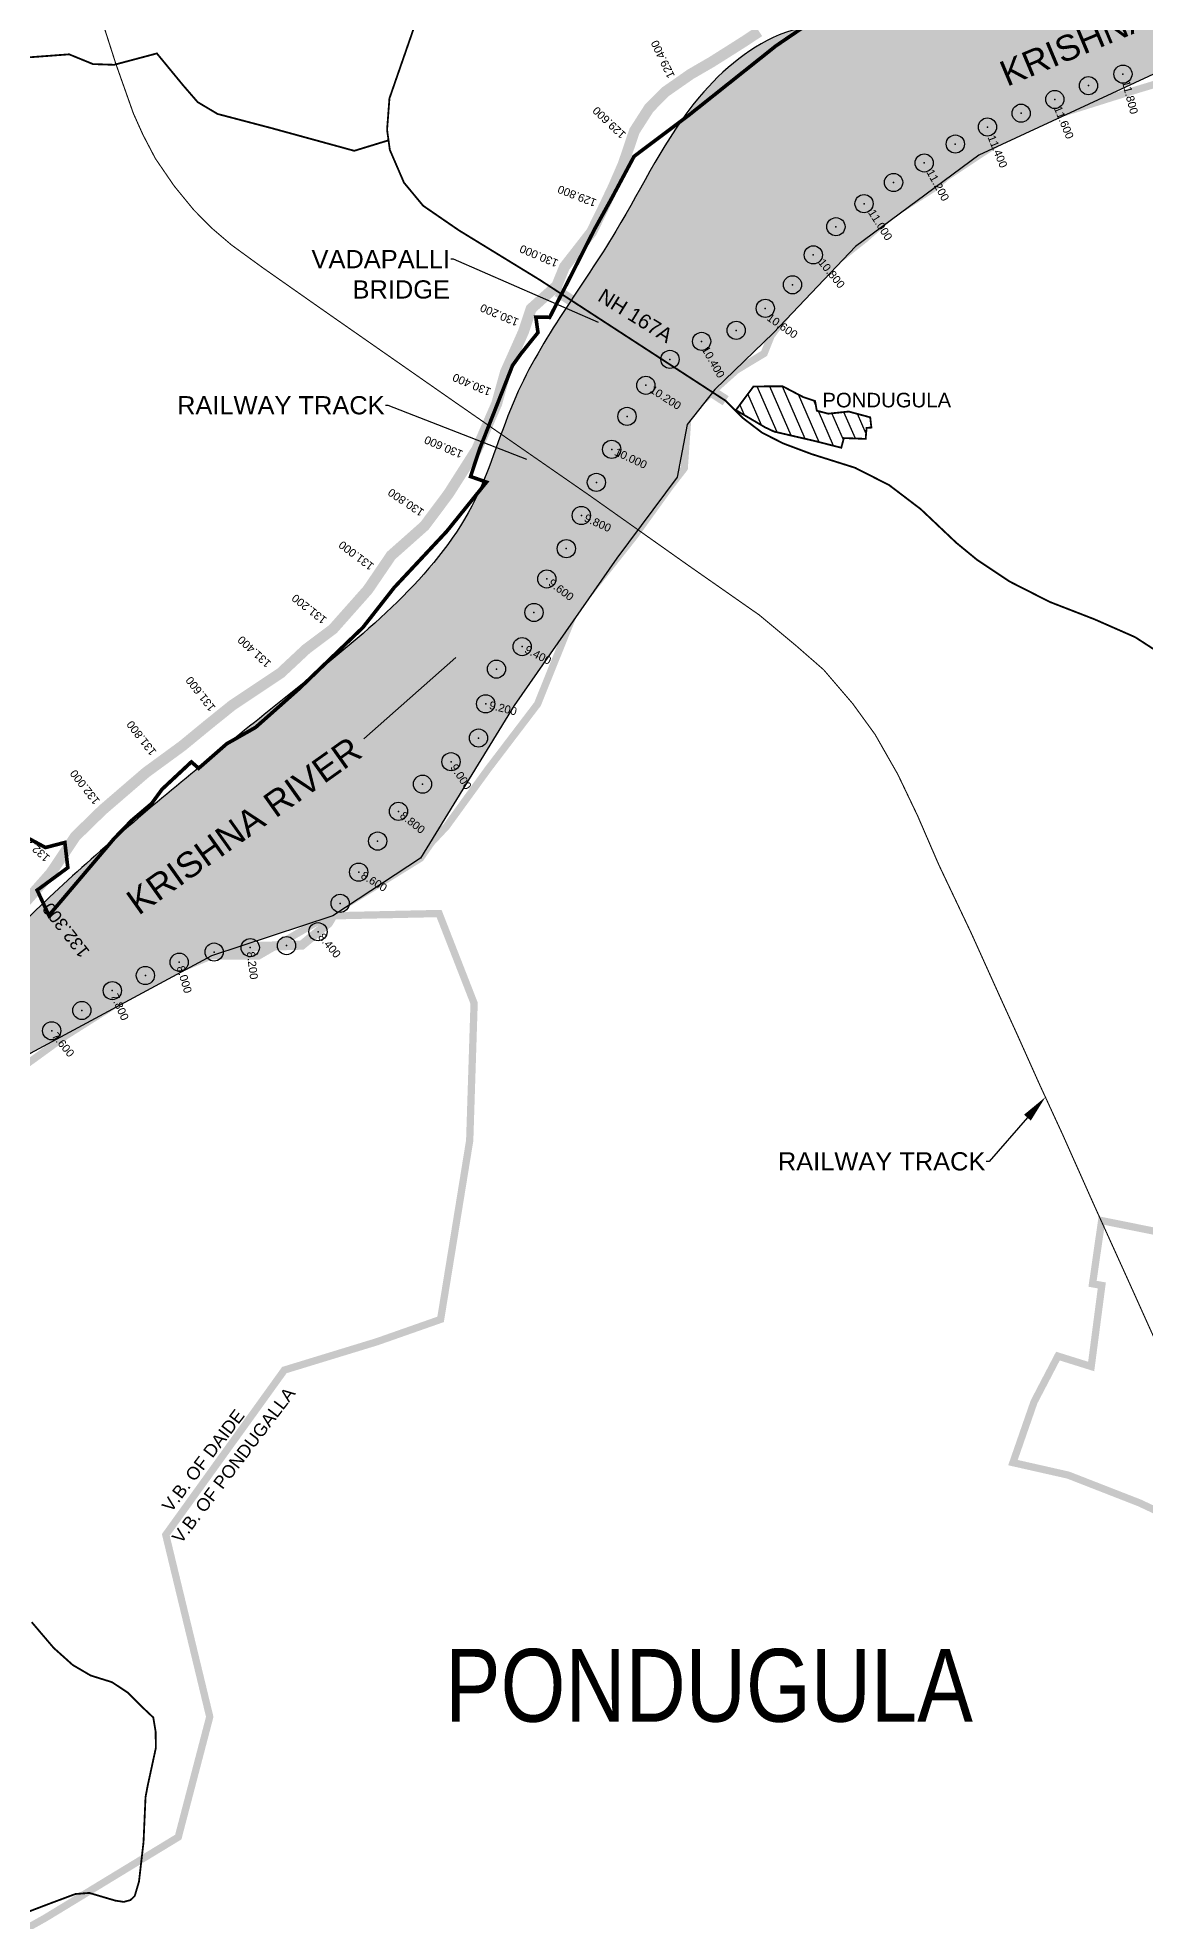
# Model space of a CAD drawing. Header units: millimetres. Extents: x 345922 to 402103, y 1833175 to 1858598.
# Drawn here: x 355259 to 358304, y 1840520 to 1845697 of the extents above; entities that cross this region are included whole.
import ezdxf
from ezdxf import colors
from ezdxf.entities.mleader import LeaderData, LeaderLine
from ezdxf.enums import TextEntityAlignment as Align
from ezdxf.math import Vec2, Vec3

# ---------------------------------------------------------------- set-up
doc = ezdxf.new("R2010")
doc.units = ezdxf.units.MM
doc.header["$PDMODE"] = 32
doc.header["$PDSIZE"] = 50
doc.linetypes.add('JIS_02_1.0', pattern=[2, 1, -1])
for name, color, linetype in [('BND', 160, 'Continuous'), ('FRL', 3, 'Continuous'), ('points', 161, 'Continuous'), ('ROADS', 10, 'Continuous'), ('STREAM111', 4, 'Continuous'), ('TEXT', 7, 'Continuous'), ('VILLAGE AREA', 44, 'Continuous'), ('VILLAGE NAMES', 7, 'Continuous')]:
    doc.layers.add(name, color=color, linetype=linetype)
doc.styles.add('FONT1', font='Arial')
doc.styles.get("Standard").update_dxf_attribs({"font": 'arial.ttf'})
doc.styles.add('style1', font='')
doc.styles.get('style1').set_extended_font_data('Bahnschrift Condensed')
doc.linetypes.add('TRACKS', pattern='A,0.15,[130,ltypeshp.shx,S=0.25,R=0,X=0,Y=0],0.15', length=0.3)
doc.dimstyles.get("Standard").update_dxf_attribs({"dimtxt": 0.18, "dimasz": 0.18, "dimexe": 0.18, "dimexo": 0.0625, "dimgap": 0.09, "dimtad": 0, "dimtih": 1, "dimtoh": 1, "dimdec": 4, "dimzin": 0, "dimdsep": 46, "dimtxsty": 'Standard', "dimcen": 0.09, "dimadec": 0, "dimazin": 0, "dimtfac": 1, "dimtdec": 4, "dimtofl": 0, "dimtmove": 0, "dimatfit": 3, "dimfxl": 1, "dimtolj": 1, "dimtzin": 0, "dimarcsym": 0})

msp = doc.modelspace()

# ---------------------------------------------------------------- hatches: boundary and pattern name
at = {"layer": 'STREAM111'}
h = msp.add_hatch(dxfattribs=at)
h.set_pattern_fill('DASH,_O', color=4, scale=20, angle=45)
h.set_pattern_definition([(45, (0, 0), (7e-15, 89.8025612), [63.5, -63.5])])
edge = h.paths.add_edge_path()
edge.add_line((360312.4, 1845904.9), (360480.1, 1845907.5))
edge.add_line((360480.1, 1845907.5), (360557.2, 1845894.3))
edge.add_line((360557.2, 1845894.3), (360821, 1845809.2))
edge.add_line((360821, 1845809.2), (361124.9, 1845679.8))
edge.add_line((361124.9, 1845679.8), (361436.3, 1845577.4))
edge.add_line((361436.3, 1845577.4), (361695, 1845540.3))
edge.add_line((361695, 1845540.3), (361829.6, 1845532.7))
edge.add_line((361829.6, 1845532.7), (362216, 1845547.5))
edge.add_line((362216, 1845547.5), (362300.6, 1845547))
edge.add_line((362300.6, 1845547), (362320.4, 1845505.3))
edge.add_line((362320.4, 1845505.3), (362339.3, 1845504.7))
edge.add_line((362339.3, 1845504.7), (362352.2, 1845518.6))
edge.add_line((362352.2, 1845518.6), (362450.3, 1845520.1))
edge.add_line((362450.3, 1845520.1), (362712.6, 1845397.4))
edge.add_line((362712.6, 1845397.4), (363038.7, 1845362.4))
edge.add_line((363038.7, 1845362.4), (363526.7, 1845388.4))
edge.add_line((363526.7, 1845388.4), (364040.3, 1845531.1))
edge.add_line((364040.3, 1845531.1), (364255.8, 1845521))
edge.add_line((364255.8, 1845521), (364342.1, 1845671))
edge.add_line((364342.1, 1845671), (365004.6, 1846711.3))
edge.add_line((365004.6, 1846711.3), (365605.4, 1847420.4))
edge.add_line((365605.4, 1847420.4), (365918.3, 1847841.6))
edge.add_line((365918.3, 1847841.6), (365878.7, 1848090.8))
edge.add_line((365878.7, 1848090.8), (365924, 1848305))
edge.add_line((365924, 1848305), (366156.5, 1848619.5))
edge.add_line((366156.5, 1848619.5), (366280.2, 1848725.3))
edge.add_line((366280.2, 1848725.3), (366437.8, 1848794.5))
edge.add_line((366437.8, 1848794.5), (366629.9, 1848860.6))
edge.add_line((366629.9, 1848860.6), (366661.1, 1848902.5))
edge.add_line((366661.1, 1848902.5), (366851.1, 1849031))
edge.add_line((366851.1, 1849031), (367076, 1849132))
edge.add_line((367076, 1849132), (367572, 1849263.5))
edge.add_line((367572, 1849263.5), (367784.8, 1849294.3))
edge.add_line((367784.8, 1849294.3), (368319.3, 1849535.4))
edge.add_line((368319.3, 1849535.4), (368559.9, 1849652.3))
edge.add_line((368559.9, 1849652.3), (368808.4, 1849776.7))
edge.add_line((368808.4, 1849776.7), (369389.2, 1850008.7))
edge.add_line((369389.2, 1850008.7), (369588.7, 1850036.9))
edge.add_line((369588.7, 1850036.9), (369888.9, 1850054.2))
edge.add_line((369888.9, 1850054.2), (370056.2, 1850015.8))
edge.add_line((370056.2, 1850015.8), (370500.8, 1849986.4))
edge.add_line((370500.8, 1849986.4), (370760.6, 1849858.5))
edge.add_line((370760.6, 1849858.5), (370998.4, 1849726.3))
edge.add_line((370998.4, 1849726.3), (371143.5, 1849582))
edge.add_line((371143.5, 1849582), (371265.2, 1849377))
edge.add_line((371265.2, 1849377), (371303, 1849010.8))
edge.add_line((371303, 1849010.8), (371440.3, 1848548.1))
edge.add_line((371440.3, 1848548.1), (371518.2, 1848014))
edge.add_line((371518.2, 1848014), (371609.4, 1847658))
edge.add_line((371609.4, 1847658), (371832.6, 1847472.2))
edge.add_line((371832.6, 1847472.2), (372158.3, 1847071.2))
edge.add_line((372158.3, 1847071.2), (372338.4, 1846857.5))
edge.add_line((372338.4, 1846857.5), (372543.7, 1846547.9))
edge.add_line((372543.7, 1846547.9), (372690.6, 1846393.3))
edge.add_line((372690.6, 1846393.3), (373054, 1846066.4))
edge.add_line((373054, 1846066.4), (373259, 1845909.1))
edge.add_line((373259, 1845909.1), (373481, 1845784.8))
edge.add_line((373481, 1845784.8), (373756.3, 1845640.9))
edge.add_line((373756.3, 1845640.9), (373996.6, 1845568.4))
edge.add_line((373996.6, 1845568.4), (374200, 1845585.5))
edge.add_line((374200, 1845585.5), (374487.4, 1845634.4))
edge.add_line((374487.4, 1845634.4), (374726.7, 1845715.3))
edge.add_line((374726.7, 1845715.3), (375064.6, 1845862.9))
edge.add_line((375064.6, 1845862.9), (375537.5, 1845990.1))
edge.add_line((375537.5, 1845990.1), (375905.4, 1846141.8))
edge.add_line((375905.4, 1846141.8), (375577, 1846618.8))
edge.add_line((375577, 1846618.8), (375526.7, 1846545.7))
edge.add_line((375526.7, 1846545.7), (375428.1, 1846321.7))
edge.add_line((375428.1, 1846321.7), (375393.9, 1846260.6))
edge.add_line((375393.9, 1846260.6), (375319.8, 1846223.6))
edge.add_line((375319.8, 1846223.6), (375200.2, 1846158.1))
edge.add_line((375200.2, 1846158.1), (374896.2, 1846028.1))
edge.add_line((374896.2, 1846028.1), (374775.1, 1845992.5))
edge.add_line((374775.1, 1845992.5), (374659.8, 1845954.1))
edge.add_line((374659.8, 1845954.1), (374468.6, 1845908.4))
edge.add_line((374468.6, 1845908.4), (374304.7, 1845888.5))
edge.add_line((374304.7, 1845888.5), (374162.3, 1845877.1))
edge.add_line((374162.3, 1845877.1), (373881.3, 1845912.8))
edge.add_line((373881.3, 1845912.8), (373777.3, 1845949.8))
edge.add_line((373777.3, 1845949.8), (373681.8, 1846023.8))
edge.add_line((373681.8, 1846023.8), (373544.8, 1846193.8))
edge.add_line((373544.8, 1846193.8), (373472.2, 1846297.7))
edge.add_line((373472.2, 1846297.7), (373393.8, 1846394.5))
edge.add_line((373393.8, 1846394.5), (373284.1, 1846492.6))
edge.add_line((373284.1, 1846492.6), (373009.7, 1846804.4))
edge.add_line((373009.7, 1846804.4), (372901.1, 1846958.2))
edge.add_line((372901.1, 1846958.2), (372766.8, 1847192.8))
edge.add_line((372766.8, 1847192.8), (372656.1, 1847372.7))
edge.add_line((372656.1, 1847372.7), (372613, 1847438))
edge.add_line((372613, 1847438), (372539.3, 1847503.3))
edge.add_line((372539.3, 1847503.3), (372387.6, 1847604.7))
edge.add_line((372387.6, 1847604.7), (372217.7, 1847744.1))
edge.add_line((372217.7, 1847744.1), (372034, 1847883.4))
edge.add_line((372034, 1847883.4), (371929.6, 1847980.7))
edge.add_line((371929.6, 1847980.7), (371828.7, 1848173.2))
edge.add_line((371828.7, 1848173.2), (371715.3, 1848396.9))
edge.add_line((371715.3, 1848396.9), (371643.8, 1848678.5))
edge.add_line((371643.8, 1848678.5), (371591.1, 1848840))
edge.add_line((371591.1, 1848840), (371456.5, 1849263.5))
edge.add_line((371456.5, 1849263.5), (371414.2, 1849498.9))
edge.add_line((371414.2, 1849498.9), (371312, 1849769.7))
edge.add_line((371312, 1849769.7), (371239, 1849918.9))
edge.add_line((371239, 1849918.9), (371024.5, 1850114.1))
edge.add_line((371024.5, 1850114.1), (370792.3, 1850318.7))
edge.add_line((370792.3, 1850318.7), (370617, 1850424.1))
edge.add_line((370617, 1850424.1), (370453.2, 1850451.6))
edge.add_line((370453.2, 1850451.6), (370045.9, 1850438.7))
edge.add_line((370045.9, 1850438.7), (369901.1, 1850435.9))
edge.add_line((369901.1, 1850435.9), (369863.2, 1850432))
edge.add_line((369863.2, 1850432), (369636.1, 1850417.2))
edge.add_line((369636.1, 1850417.2), (369473.7, 1850396.9))
edge.add_line((369473.7, 1850396.9), (369263.9, 1850383.4))
edge.add_line((369263.9, 1850383.4), (369125.1, 1850352.9))
edge.add_line((369125.1, 1850352.9), (368996.5, 1850292.1))
edge.add_line((368996.5, 1850292.1), (368861.2, 1850204.2))
edge.add_line((368861.2, 1850204.2), (368671.7, 1850102.8))
edge.add_line((368671.7, 1850102.8), (368448.3, 1850018.3))
edge.add_line((368448.3, 1850018.3), (368272.4, 1849913.5))
edge.add_line((368272.4, 1849913.5), (368004.2, 1849827.1))
edge.add_line((368004.2, 1849827.1), (367788.8, 1849714.8))
edge.add_line((367788.8, 1849714.8), (367519.3, 1849605.2))
edge.add_line((367519.3, 1849605.2), (367186.6, 1849449))
edge.add_line((367186.6, 1849449), (366786.7, 1849232))
edge.add_line((366786.7, 1849232), (366520.6, 1849095.8))
edge.add_line((366520.6, 1849095.8), (366203.8, 1848968.1))
edge.add_line((366203.8, 1848968.1), (366030.8, 1848868.4))
edge.add_line((366030.8, 1848868.4), (365841.2, 1848735.4))
edge.add_line((365841.2, 1848735.4), (365673, 1848657.9))
edge.add_arc((365678.8, 1848638.8), 20, 106.8474, 172.1337)
edge.add_arc((366210.4, 1848161.8), 730.8, 138.9743, 154.1147)
edge.add_line((365552.9, 1848480.9), (365495.4, 1848364.8))
edge.add_arc((365995.6, 1848175.1), 535, 159.2374, 179.5382)
edge.add_line((365460.7, 1848179.4), (365365.8, 1848042.3))
edge.add_line((365365.8, 1848042.3), (365228.7, 1847989.9))
edge.add_line((365228.7, 1847989.9), (365128.7, 1847897.9))
edge.add_line((365128.7, 1847897.9), (364872.5, 1847479.8))
edge.add_spline(control_points=[(364872.5, 1847479.8), (364751.5, 1847238.1), (364508.2, 1846751.8), (364198.4, 1846147.9), (363744.8, 1845891.7), (363315.2, 1845910.5), (362809.7, 1845812), (362342.9, 1846131.5), (361754.6, 1846130), (361221.5, 1846087.1), (360745.8, 1846143.6), (360403.7, 1846216.2), (360146.2, 1846435.8), (359817, 1846535.7), (359424, 1846595.5), (359070.8, 1846351.3), (358733.8, 1846232.3), (358457.7, 1845994.9), (358118.2, 1845832.2), (357705.8, 1845724.4), (357317.7, 1845758.8), (357023.9, 1845510.6), (356849.3, 1845128.2), (356580, 1844792.4), (356446, 1844297.4), (356030.9, 1843955.3), (355574.1, 1843591.3), (355217, 1843272.9), (354944.6, 1842979.2), (354741.7, 1842776.2), (354523.6, 1842634), (354411.3, 1842454.7), (354037.5, 1842257.1), (353652.6, 1842879.1), (352957.2, 1842601.1), (352440.3, 1843123.6), (351871, 1843339), (351505.9, 1843559), (351379.9, 1843635)], knot_values=[0, 0, 0, 0, 816.927526, 1643.761803, 1962.087642, 2311.263035, 2917.580945, 3432.028985, 3904.205199, 4642.49363, 5040.443251, 5342.292141, 5671.412453, 6026.576286, 6370.093912, 6811.380667, 7250.662048, 7436.99095, 7895.132819, 8364.635402, 8711.468131, 9007.199942, 9440.815909, 9972.938838, 10276.359737, 10947.391125, 11503.408839, 12052.094683, 12374.742608, 12705.71871, 12912.047162, 13143.644243, 13334.200632, 14061.252952, 14648.51574, 15221.119517, 16056.071013, 16495.766696, 16495.766696, 16495.766696, 16495.766696], degree=3, periodic=0)
edge.add_line((351379.9, 1843635), (351106.5, 1843677.9))
edge.add_line((351106.5, 1843677.9), (350518.1, 1843637.9))
edge.add_line((350518.1, 1843637.9), (349724.7, 1843369))
edge.add_line((349724.7, 1843369), (349436.5, 1843040.9))
edge.add_line((349436.5, 1843040.9), (349048.2, 1842444.9))
edge.add_line((349048.2, 1842444.9), (348671.9, 1842188.8))
edge.add_line((348671.9, 1842188.8), (348888.3, 1841967.1))
edge.add_line((348888.3, 1841967.1), (349205.6, 1842299.6))
edge.add_line((349205.6, 1842299.6), (349306, 1842415.8))
edge.add_line((349306, 1842415.8), (349375, 1842547))
edge.add_line((349375, 1842547), (349580.2, 1842817.4))
edge.add_line((349580.2, 1842817.4), (349946.5, 1843185.7))
edge.add_line((349946.5, 1843185.7), (350272.4, 1843335.3))
edge.add_line((350272.4, 1843335.3), (350789.1, 1843428))
edge.add_line((350789.1, 1843428), (350998.9, 1843450.7))
edge.add_line((350998.9, 1843450.7), (351278.4, 1843398.7))
edge.add_line((351278.4, 1843398.7), (351614, 1843322.1))
edge.add_line((351614, 1843322.1), (352008.9, 1843081.7))
edge.add_line((352008.9, 1843081.7), (352174.8, 1842941.3))
edge.add_line((352174.8, 1842941.3), (352417, 1842669.9))
edge.add_line((352417, 1842669.9), (353146.2, 1842474.1))
edge.add_line((353146.2, 1842474.1), (353409.4, 1842271.6))
edge.add_line((353409.4, 1842271.6), (354057, 1842133))
edge.add_line((354057, 1842133), (354305.9, 1842172.8))
edge.add_line((354305.9, 1842172.8), (354684.2, 1842415.5))
edge.add_line((354684.2, 1842415.5), (355191.1, 1842879.5))
edge.add_line((355191.1, 1842879.5), (355737, 1843173.6))
edge.add_line((355737, 1843173.6), (356070, 1843283.5))
edge.add_line((356070, 1843283.5), (356311.5, 1843442.1))
edge.add_line((356311.5, 1843442.1), (356569.1, 1843861.7))
edge.add_line((356569.1, 1843861.7), (356851.2, 1844266.5))
edge.add_line((356851.2, 1844266.5), (357016.9, 1844488.8))
edge.add_line((357016.9, 1844488.8), (357044.6, 1844633.6))
edge.add_line((357044.6, 1844633.6), (357119.9, 1844730.1))
edge.add_line((357119.9, 1844730.1), (357281.4, 1844886.2))
edge.add_line((357281.4, 1844886.2), (357507.2, 1845123.6))
edge.add_line((357507.2, 1845123.6), (357846, 1845373.9))
edge.add_line((357846, 1845373.9), (358539.6, 1845695.9))
edge.add_line((358539.6, 1845695.9), (358987.5, 1845842.6))
edge.add_line((358987.5, 1845842.6), (359498.8, 1845883.5))
edge.add_line((359498.8, 1845883.5), (360096, 1845862))
edge.add_line((360096, 1845862), (360175.6, 1845873.5))
edge.add_line((360175.6, 1845873.5), (360312.4, 1845904.9))
at = {"layer": 'VILLAGE AREA'}
h = msp.add_hatch(dxfattribs=at)
h.set_pattern_fill('ANSI31,_O', color=256, scale=10, angle=68.5464)
h.set_pattern_definition([(113.5464313, (0, 0), (-29.1063882, -12.6838743), [])])
h.paths.add_polyline_path([(357226.6, 1844738.6), (357307, 1844738.9), (357363.9, 1844709.1), (357395.9, 1844698.5), (357400.6, 1844671.9), (357432.2, 1844663.7), (357488.2, 1844669.6), (357547.4, 1844653.7), (357550.6, 1844625.5), (357537.4, 1844624.8), (357534.9, 1844594.5), (357475, 1844596.7), (357467.8, 1844570.1), (357399.4, 1844587.6), (357283.3, 1844614.5), (357258.5, 1844626.2), (357178.1, 1844673.5)])

# ---------------------------------------------------------------- linework, layer by layer
at = {"color": 245, "linetype": 'TRACKS', "ltscale": 75, "const_width": 3}
for points in [[(357342.4, 1844027.1), (357242.7, 1844110.2), (357045.5, 1844248.1), (356776.7, 1844438.4), (356411.1, 1844692), (356047.8, 1844945.5), (355877.6, 1845065), (355791.3, 1845127.9), (355737.9, 1845173.6), (355688.4, 1845223.5), (355634.5, 1845289.4), (355582.6, 1845365.2), (355548.7, 1845430.1), (355522.4, 1845488.6), (355473.6, 1845626.6), (355394.2, 1845874.9), (355327.8, 1846091.7), (355246.5, 1846347.2), (355146.6, 1846658.3), (355097, 1846813.9)], [(357342.4, 1844027.1), (357419.3, 1843960), (357499.4, 1843866.5), (357560.7, 1843782.1), (357623.2, 1843672.4), (357677.8, 1843558.1), (357735.8, 1843424), (357824.6, 1843236.9), (357909.3, 1843049.3), (357951.7, 1842956.5), (358013.6, 1842818.3), (358075.9, 1842683.1), (358161.1, 1842491.8), (358254.2, 1842286.5), (358331.7, 1842114.4), (358409.9, 1841943.7), (358493.1, 1841757.6), (358564.1, 1841603.5), (358654.1, 1841404.2), (358754.7, 1841181.4), (358803.9, 1841071.8), (358868.3, 1840930.4), (358949.5, 1840750.6), (359736.7, 1839008)]]:
    msp.add_lwpolyline(points, dxfattribs=at)
at = {"color": 245, "linetype": 'TRACKS', "ltscale": 75}
msp.add_lwpolyline([(358331.7, 1842114.4, 3, 3, 0), (358254.2, 1842286.5, 3, 3, 0), (358161.1, 1842491.8, 3, 3, 0), (358075.9, 1842683.1, 3, 3, 0), (358013.6, 1842818.3, 3, 3, 0), (357951.7, 1842956.5, 3, 3, 0), (357909.3, 1843049.3, 3, 3, 0), (357824.6, 1843236.9, 3, 3, 0), (357735.8, 1843424, 3, 3, 0), (357677.8, 1843558.1, 3, 3, 0), (357623.2, 1843672.4, 3, 3, 0), (357560.7, 1843782.1, 3, 3, 0), (357499.4, 1843866.5, 3, 3, 0), (357419.3, 1843960, 3, 3, 0), (357342.4, 1844027.1, 3, 3, 0), (357242.7, 1844110.2, 3, 3, 0), (357045.5, 1844248.1, 3, 3, 0), (356776.7, 1844438.4, 3, 3, 0), (356411.1, 1844692, 3, 3, 0), (356047.8, 1844945.5, 3, 3, 0), (355877.6, 1845065, 3, 3, 0), (355791.3, 1845127.9, 3, 3, 0), (355737.9, 1845173.6, 3, 3, 0), (355688.4, 1845223.5, 3, 3, 0), (355634.5, 1845289.4, 3, 3, 0), (355582.6, 1845365.2, 3, 3, 0), (355548.7, 1845430.1, 3, 3, 0), (355522.4, 1845488.6, 3, 3, 0), (355473.6, 1845626.6, 3, 3, 0), (355394.2, 1845874.9, 3, 3, 0)], format="xyseb", dxfattribs=at)
at = {"layer": 'BND', "linetype": 'JIS_02_1.0', "lineweight": 30, "ltscale": 50}
for points, const_width in [([(357429.3, 1845770.8), (357288.5, 1845674.9), (357048.5, 1845483.9), (356898.4, 1845371.1), (356838.3, 1845258.6), (356789.3, 1845169.9), (356705.7, 1845005.3), (356666.4, 1844928.5), (356628.3, 1844929.4), (356634.2, 1844886.8), (356587.9, 1844829.2), (356564.2, 1844796), (356535.6, 1844723.3), (356474.5, 1844568.3), (356448.9, 1844491), (356492.7, 1844475.6), (356383.4, 1844340.2), (356239.1, 1844185.9), (356153.2, 1844076.3), (355978.2, 1843908), (355858.2, 1843801.5), (355778.8, 1843756.4), (355701.7, 1843689), (355681.6, 1843706.6), (355601.1, 1843631.4), (355572.5, 1843592.2), (355517, 1843545.1), (355469.3, 1843495.9), (355290, 1843284.6), (355257.8, 1843354), (355342, 1843415.9), (355333.9, 1843485.1), (355280.6, 1843471.2), (355227, 1843500.2)], 10), ([(356055.7, 1843283.2), (356055.7, 1843283.2), (356311.5, 1843442.1), (356341.2, 1843484.9), (356382.6, 1843529.1), (356497.1, 1843686.9), (356633.1, 1843865.6), (356736, 1844121.1), (356898.3, 1844325.9), (356997.7, 1844463.9), (357036.2, 1844513.6), (357046.6, 1844661.7), (357119.9, 1844730.1), (357180, 1844783.7), (357255.8, 1844829.3), (357275, 1844877.6), (357334.1, 1844957.7), (357435.1, 1845066.3), (357532.9, 1845144.1), (357609.6, 1845211.7), (357722.3, 1845283.9), (357756.6, 1845314.5), (357935.4, 1845433.3), (357963.8, 1845449.5), (358053.7, 1845483.1), (358267.1, 1845550.3), (358344.7, 1845573.8)], 20), ([(355199.8, 1842854.7), (355336.2, 1842953.6), (355581.3, 1843108.6), (355737, 1843173.6), (355865.4, 1843172.7), (356055.7, 1843283.2), (356362.4, 1843289.8), (356458.7, 1843043.1), (356446.6, 1842665.9), (356405.7, 1842414.2), (356366.6, 1842174.2), (356191.2, 1842112.6), (355937.2, 1842034.9), (355749.5, 1841773.9), (355611.3, 1841581.9), (355690.7, 1841253.4), (355732.1, 1841081.7), (355645.6, 1840751.2), (355279.2, 1840528.3), (355086.4, 1840420.3)], 20), ([(358440.5, 1842394.1), (358183.5, 1842445.7), (358158.5, 1842272.1), (358183.9, 1842267.6), (358154.7, 1842044.7), (358063.3, 1842073.3), (357997.7, 1841947.5), (357939.7, 1841780.5), (358091.5, 1841746.2), (358287.4, 1841669.8), (358376.2, 1841628.1)], 20)]:
    msp.add_lwpolyline(points, dxfattribs=dict(at, const_width=const_width))
at = {"layer": 'FRL', "color": 84, "const_width": 30}
msp.add_lwpolyline([(357242.2, 1845714.2), (357205, 1845689.6), (357157.8, 1845659.6), (357111.3, 1845630.3), (357053.4, 1845596.7), (356984.1, 1845548.3), (356939.4, 1845503.1), (356899.3, 1845440.5), (356868.6, 1845349.8), (356841.6, 1845287.5), (356813, 1845227.2), (356781.5, 1845163), (356707.1, 1845067.4), (356686.1, 1845015.5), (356615.4, 1844952.2), (356594.4, 1844889), (356544.8, 1844777.7), (356520.9, 1844691.6), (356466.1, 1844565.7), (356388.9, 1844444.3), (356322.7, 1844355.6), (356230.7, 1844273.9), (356166.6, 1844179.7), (356070.9, 1844071.8), (355997.2, 1844016.5), (355926.7, 1843950.6), (355794.8, 1843862.9), (355727.1, 1843808.4), (355656.8, 1843750.6), (355557, 1843677.6), (355436.9, 1843574.1), (355363.2, 1843502.1), (355295.1, 1843400.4), (355207.1, 1843300.9)], dxfattribs=at)
at = {"layer": 'FRL', "color": 84}
for points in [[(357242.2, 1845714.2, 30, 30, 0), (357205, 1845689.6, 30, 30, 0), (357157.8, 1845659.6, 30, 30, 0), (357111.3, 1845630.3, 30, 30, 0), (357053.4, 1845596.7, 30, 30, 0), (356984.1, 1845548.3, 30, 30, 0), (356939.4, 1845503.1, 30, 30, 0), (356899.3, 1845440.5, 30, 30, 0), (356868.6, 1845349.8, 30, 30, 0), (356841.6, 1845287.5, 30, 30, 0), (356813, 1845227.2, 30, 30, 0), (356781.5, 1845163, 30, 30, 0), (356707.1, 1845067.4, 30, 30, 0), (356686.1, 1845015.5, 30, 30, 0), (356615.4, 1844952.2, 30, 30, 0), (356594.4, 1844889, 30, 30, 0), (356544.8, 1844777.7, 30, 30, 0), (356520.9, 1844691.6, 30, 30, 0), (356466.1, 1844565.7, 30, 30, 0), (356388.9, 1844444.3, 30, 30, 0), (356322.7, 1844355.6, 30, 30, 0), (356230.7, 1844273.9, 30, 30, 0), (356166.6, 1844179.7, 30, 30, 0), (356070.9, 1844071.8, 30, 30, 0), (355997.2, 1844016.5, 30, 30, 0), (355926.7, 1843950.6, 30, 30, 0), (355794.8, 1843862.9, 30, 30, 0), (355727.1, 1843808.4, 30, 30, 0), (355656.8, 1843750.6, 30, 30, 0), (355557, 1843677.6, 30, 30, 0), (355436.9, 1843574.1, 30, 30, 0), (355363.2, 1843502.1, 30, 30, 0), (355295.1, 1843400.4, 30, 30, 0), (355207.1, 1843300.9, 30, 30, 0)], [(355191.1, 1842879.5, 25, 25, 0), (355300.6, 1842969.8, 25, 25, 0), (355458, 1843075.1, 25, 25, 0), (355610.8, 1843144.8, 25, 25, 0), (355740.1, 1843183.4, 25, 25, 0), (355866.1, 1843199, 25, 25, 0), (355868.4, 1843199.4, 25, 25, 0), (355985.1, 1843202.8, 25, 25, 0), (356058.1, 1843263.3, 25, 25, 0), (356137.6, 1843397, 25, 25, 0), (356219.8, 1843531.8, 25, 25, 0), (356287.8, 1843617.2, 25, 25, 0), (356348.5, 1843675.7, 25, 25, 0), (356421.7, 1843724.6, 25, 25, 0), (356483.5, 1843784.4, 25, 25, 0), (356488.9, 1843860.2, 25, 25, 0), (356504.7, 1843922.1, 25, 25, 0), (356522.8, 1843968.7, 25, 25, 0), (356572.8, 1843989.7, 25, 25, 0), (356606.1, 1844052.9, 25, 25, 0), (356642.1, 1844187.8, 25, 25, 0), (356663.6, 1844216.2, 25, 25, 0), (356693.6, 1844251.9, 25, 25, 0), (356799.8, 1844485.9, 25, 25, 0), (356887.5, 1844674.7, 25, 25, 0), (356964.5, 1844794.4, 25, 25, 0), (357086.8, 1844864, 25, 25, 0), (357086.8, 1844864, 25, 25, 0), (357179.1, 1844892.8, 25, 25, 0), (357322, 1845001, 25, 25, 0), (357434, 1845162, 25, 25, 0), (357566, 1845270, 25, 25, 0), (357749, 1845387, 25, 25, 0), (357858, 1845447, 25, 25, 0), (358161, 1845571, 25, 25, 0), (358282, 1845610, 25, 25, 0), (358343, 1845626, 25, 25, 0)]]:
    msp.add_lwpolyline(points, format="xyseb", dxfattribs=at)
at = {"layer": 'points'}
for p in [(358147.2, 1845565.4), (358242, 1845597.1), (358054.7, 1845527.5), (357869.6, 1845451.7), (357962.1, 1845489.6), (357781.3, 1845404.8), (357695.8, 1845353), (357611.6, 1845299.2), (357530.5, 1845240.9), (357453.1, 1845177.6), (357391, 1845100.2), (357333.9, 1845018.1), (357258.9, 1844953.2), (357179.1, 1844892.8), (357179.1, 1844892.8), (357083.9, 1844862.4), (356997, 1844812.9), (356930.7, 1844741.8), (356879, 1844656.3), (356836.9, 1844565.7), (356794.8, 1844474.9), (356753.5, 1844383.9), (356712.1, 1844292.8), (356658.5, 1844209.5), (356623.3, 1844117.4), (356590.7, 1844023.5), (356520.1, 1843961.6), (356490.5, 1843866.3), (356470.8, 1843772.1), (356395.3, 1843707), (356317, 1843645.4), (356250.8, 1843570.7), (356193.6, 1843488.9), (356141.5, 1843403.6), (356090.4, 1843317.7), (356029.7, 1843239.8), (355744.1, 1843183.9), (355843.4, 1843196.2), (355943.1, 1843201.6), (355555.3, 1843119.5), (355648.2, 1843156), (355464.3, 1843078), (355380.6, 1843023.4), (355297.7, 1842967.5)]:
    msp.add_point(p, dxfattribs=at)
at = {"layer": 'ROADS', "const_width": 5}
for points in [[(357150.1, 1844699.2), (356640.3, 1845030.8), (356417.1, 1845167.6), (356318.6, 1845235.3), (356266, 1845298.7), (356227.1, 1845388.8), (356219.5, 1845443.9), (356226, 1845530.4), (356311.3, 1845776.3), (356400.9, 1846021.6), (356526, 1846269.2), (356590.5, 1846415.6), (356606.8, 1846484.8), (356602.6, 1846543.9), (356577, 1846652.4), (356453.8, 1847148.1), (356315.6, 1847733.8), (356261.5, 1847937.2), (356112.7, 1848327.2), (356093.7, 1848383.3), (356055.5, 1848439.1), (355988.4, 1848505.1)], [(356688.3, 1844999.6), (356640.3, 1845030.8), (356417.1, 1845167.6), (356318.6, 1845235.3), (356266, 1845298.7), (356227.1, 1845388.8), (356219.5, 1845443.9), (356226, 1845530.4), (356311.3, 1845776.3), (356400.9, 1846021.6), (356526, 1846269.2), (356590.5, 1846415.6), (356606.8, 1846484.8), (356602.6, 1846543.9), (356577, 1846652.4), (356536.8, 1846813.9)], [(356223, 1845414.9), (356221.7, 1845414.6), (356129.3, 1845386.3), (355900.2, 1845449.1), (355753.3, 1845487.7), (355698.8, 1845520.3), (355658.7, 1845566.6), (355586.8, 1845654), (355469.2, 1845622.7), (355411.2, 1845624.7), (355345.7, 1845651.5), (354930.3, 1845620.5)], [(357149.6, 1844699.6), (357196.6, 1844652.5), (357198.3, 1844651.1), (357201.5, 1844648.6), (357250.9, 1844611), (357308.8, 1844581.8), (357386.3, 1844552.7), (357505.6, 1844515.1), (357599.5, 1844467.4), (357686.2, 1844401.4), (357784.1, 1844308.8), (357840.6, 1844262.4), (357930.9, 1844202.2), (358040.7, 1844146.4), (358164, 1844098.5), (358275.5, 1844049.5), (358360.3, 1843994.5)], [(355242.8, 1841342), (355303.1, 1841271.2), (355355.7, 1841224.1), (355404.9, 1841195.3), (355463.4, 1841177), (355507.2, 1841148.1), (355551.6, 1841103.8), (355576.9, 1841079.9), (355583.4, 1841041.2), (355584, 1840996.3), (355561, 1840890), (355555.6, 1840860.9), (355550.1, 1840737.2), (355537.6, 1840628.6), (355525.9, 1840589.3), (355514.2, 1840577.9), (355498.7, 1840573.9), (355496.8, 1840573.3), (355495.4, 1840573.1), (355475.1, 1840576.2), (355472.8, 1840576.5), (355434.9, 1840587.7), (355401, 1840597.7), (355363.1, 1840594.8), (355294.2, 1840569.1), (355147.9, 1840513.4)]]:
    msp.add_lwpolyline(points, dxfattribs=at)
at = {"layer": 'ROADS', "color": 0, "const_width": 30}
msp.add_lwpolyline([(357150.1, 1844699.2), (356688.3, 1844999.6)], dxfattribs=at)
at = {"layer": 'STREAM111', "color": 4}
msp.add_lwpolyline([(358539.6, 1845695.9), (357846, 1845373.9), (357507.2, 1845123.6), (357281.4, 1844886.2), (357119.9, 1844730.1), (357044.6, 1844633.6), (357016.9, 1844488.8), (356851.2, 1844266.5), (356569.1, 1843861.7), (356311.5, 1843442.1), (356070, 1843283.5), (355737, 1843173.6), (355191.1, 1842879.5), (354684.2, 1842415.5), (354305.9, 1842172.8), (354057, 1842133), (353409.4, 1842271.6), (353146.2, 1842474.1), (352417, 1842669.9), (352174.8, 1842941.3), (352008.9, 1843081.7), (351614, 1843322.1)], dxfattribs=at)
msp.add_spline([(364872.5, 1847479.8), (364505.7, 1846749.9), (364031.1, 1846072.8), (363749.1, 1845925.2), (363401.1, 1845896.3), (362794.8, 1845893.6), (362317.7, 1846086), (361847.1, 1846125.5), (361109, 1846109.7), (360713.6, 1846154.4), (360423.1, 1846236.3), (360143.6, 1846410.2), (359808.8, 1846528.7), (359466.1, 1846552.4), (359064.2, 1846370.3), (358672.8, 1846170.9), (358524.2, 1846058.4), (358117.4, 1845847.8), (357659.2, 1845745.2), (357314.1, 1845711.4), (357077.6, 1845533.7), (356848.6, 1845165.6), (356573.2, 1844710.2), (356461.5, 1844428.1), (356004.9, 1843936.4), (355574.2, 1843584.7), (355168.6, 1843215.2), (354945, 1842982.5), (354702.6, 1842757.2), (354541, 1842628.9), (354385.4, 1842457.4), (354214.8, 1842372.5), (353571.5, 1842711.4), (352984.3, 1842720.6), (352496.8, 1843021), (351761.1, 1843415.7), (351379.9, 1843635)], degree=3, dxfattribs=at)
at = {"layer": 'VILLAGE AREA', "const_width": 5}
msp.add_lwpolyline([(357226.6, 1844738.6), (357307, 1844738.9), (357363.9, 1844709.1), (357395.9, 1844698.5), (357400.6, 1844671.9), (357432.2, 1844663.7), (357488.2, 1844669.6), (357547.4, 1844653.7), (357550.6, 1844625.5), (357537.4, 1844624.8), (357534.9, 1844594.5), (357475, 1844596.7), (357467.8, 1844570.1), (357399.4, 1844587.6), (357283.3, 1844614.5), (357258.5, 1844626.2), (357178.1, 1844673.5), (357226.6, 1844738.6)], dxfattribs=at)

# ---------------------------------------------------------------- texts
at = {"layer": 'points', "color": 1, "style": 'FONT1'}
for s, height, rotation, p in [('129.400', 22, 115.3866, (357010.9, 1845592.4)), ('129.600', 22, 136.3932, (356877.6, 1845433.3)), ('129.800', 22, 158.5683, (356797.3, 1845251.8)), ('130.000', 22, 157.0196, (356692.2, 1845085.5)), ('130.200', 22, 157.0196, (356583.5, 1844923.3)), ('130.400', 22, 157.0196, (356507.7, 1844732)), ('130.600', 22, 157.0196, (356430.2, 1844560.5)), ('130.800', 22, 146.028, (356323.6, 1844397.7)), ('131.000', 22, 142.8929, (356185.6, 1844248.8)), ('131.200', 22, 141.7492, (356055.7, 1844100.8)), ('131.400', 22, 137.2667, (355902.8, 1843979.6)), ('131.600', 22, 127.8436, (355749.5, 1843856.1)), ('131.800', 22, 127.8436, (355587.1, 1843734.7)), ('132.000', 22, 127.8436, (355431.5, 1843599.9)), ('132.200', 22, 137.9688, (355294.8, 1843445.8)), ('132.300', 34.66, 127.8436, (355403.9, 1843185.4))]:
    msp.add_text(s, height=height, rotation=rotation, dxfattribs=at).set_placement(p)
at = {"layer": 'points', "color": 1}
for s, rotation, p in [('11.800', 284.6973, (358249.7, 1845578.9)), ('11.600', 292.2564, (358062, 1845507.6)), ('11.400', 292.2564, (357879.7, 1845428)), ('11.200', 298.831, (357710.8, 1845333.2)), ('11.000', 302.5926, (357550, 1845222.4)), ('10.800', 309.2894, (357411.7, 1845085.5)), ('10.600', 325.1755, (357267.3, 1844931.5)), ('10.400', 299.6315, (357092.9, 1844846.5)), ('10.200', 327.268, (356945.4, 1844733.4)), ('10.000', 335.0685, (356846.8, 1844561)), ('9.800', 335.587, (356763.5, 1844379.3)), ('9.600', 322.8602, (356667.3, 1844202.8)), ('9.400', 332.194, (356600.4, 1844018.4)), ('9.200', 345.6858, (356501.1, 1843863.6)), ('9.000', 303.7274, (356401.4, 1843697.9)), ('8.800', 321.4924, (356259.4, 1843563.9)), ('8.600', 328.6025, (356150.9, 1843397.8)), ('8.400', 309.698, (356036.8, 1843231.4)), ('8.000', 286.6052, (355651.3, 1843145.4)), ('8.200', 277.0906, (355844.7, 1843185.3)), ('7.800', 294.519, (355468.9, 1843068)), ('7.600', 309.5253, (355304.7, 1842959))]:
    msp.add_text(s, height=22, rotation=rotation, dxfattribs=at).set_placement(p, align=Align.MIDDLE_LEFT)
at = {"layer": 'ROADS'}
msp.add_text('NH 167A', height=40, rotation=328.1664, dxfattribs=at).set_placement((356795.4, 1844976))
at = {"layer": 'STREAM111', "color": 4}
for rotation, p in [(22.7375, (357923.3, 1845562.1)), (35.3868, (355536.3, 1843283))]:
    msp.add_text('KRISHNA RIVER', height=70, rotation=rotation, dxfattribs=at).set_placement(p)
at = {"layer": 'TEXT', "color": 6}
for s, p in [('V.B. OF PONDUGALLA', (355653.2, 1841555.6)), ('V.B. OF DAIDE', (355625.8, 1841641.7))]:
    msp.add_text(s, height=35, rotation=52.6822, dxfattribs=at).set_placement(p)
at = {"layer": 'VILLAGE AREA'}
msp.add_text('PONDUGULA', height=40, dxfattribs=at).set_placement((357592.8, 1844701.1), align=Align.MIDDLE_CENTER)
at = {"layer": 'VILLAGE NAMES', "color": 0, "style": 'style1'}
msp.add_text('PONDUGULA', height=200, dxfattribs=at).set_placement((357104.1, 1841168.4), align=Align.MIDDLE_CENTER)

# ---------------------------------------------------------------- leaders
at = {"color": 5}
ml = msp.add_multileader_mtext('Standard', dxfattribs=at)
ml.set_content('VADAPALLI \\PBRIDGE', color=5)
ml.set_leader_properties()
ml.build(insert=Vec2(0, 0))
ml.multileader.update_dxf_attribs({"arrow_head_size": 75})
ctx = ml.context
ctx.base_point, ctx.char_height, ctx.arrow_head_size, ctx.plane_origin = Vec3(356016.4, 1845088.2), 50, 75, Vec3(356247.4, 1845000.3)
ctx.text_align_type = 2
notes = []
notes.append((ctx, [(1, (1, 1, 0), (356402.3, 1845088.2), (-1, 0), 8, [(0, [(356869.4, 1844884.2)], 0, [])])]))
ctx.mtext.insert, ctx.mtext.alignment, ctx.mtext.flow_direction = Vec3(356392.3, 1845113.6), 3, 5
ml = msp.add_multileader_mtext('Standard', dxfattribs=at)
ml.set_content('RAILWAY TRACK', color=5)
ml.set_leader_properties()
ml.build(insert=Vec2(0, 0))
ml.multileader.update_dxf_attribs({"arrow_head_size": 75})
ctx = ml.context
ctx.base_point, ctx.char_height, ctx.arrow_head_size, ctx.plane_origin = Vec3(355645.9, 1844686.5), 50, 75, Vec3(355864.8, 1844508.6)
ctx.text_align_type = 2
notes.append((ctx, [(1, (1, 1, 0), (356222.8, 1844686.5), (-1, 0), 8, [(0, [(356673.1, 1844510.2)], 0, [])])]))
ctx.mtext.insert, ctx.mtext.alignment, ctx.mtext.flow_direction = Vec3(356212.8, 1844711.9), 3, 5
ml = msp.add_multileader_mtext('Standard', dxfattribs=at)
ml.set_content('RAILWAY TRACK', color=5)
ml.set_leader_properties()
ml.build(insert=Vec2(0, 0))
ml.multileader.update_dxf_attribs({"arrow_head_size": 75})
ctx = ml.context
ctx.base_point, ctx.char_height, ctx.arrow_head_size, ctx.plane_origin = Vec3(357297.1, 1842608.3), 50, 75, Vec3(357516, 1842430.4)
ctx.text_align_type = 2
notes.append((ctx, [(1, (1, 1, 0), (357874, 1842608.3), (-1, 0), 8, [(0, [(358028.9, 1842785.2)], 0, [])])]))
ctx.mtext.insert, ctx.mtext.alignment, ctx.mtext.flow_direction = Vec3(357864, 1842633.7), 3, 5
at = {"layer": 'STREAM111', "color": 4}
msp.add_leader([(356408.8, 1843993.1), (356155.6, 1843770)], dimstyle='Standard', override={"dimasz": 150}, dxfattribs=at)
for ctx, leaders in notes:
    for number, flags, end, landing, length, lines in leaders:
        leader = LeaderData()
        leader.index, (leader.has_last_leader_line, leader.has_dogleg_vector, leader.attachment_direction) = number, flags
        leader.last_leader_point, leader.dogleg_vector, leader.dogleg_length = Vec3(end), Vec3(landing), length
        for number, points, colour, breaks in lines:
            line = LeaderLine()
            line.index, line.vertices, line.color, line.breaks = number, Vec3.list(points), colors.encode_raw_color(colour), breaks
            leader.lines.append(line)
        ctx.leaders.append(leader)

doc.saveas('drawing.dxf')
